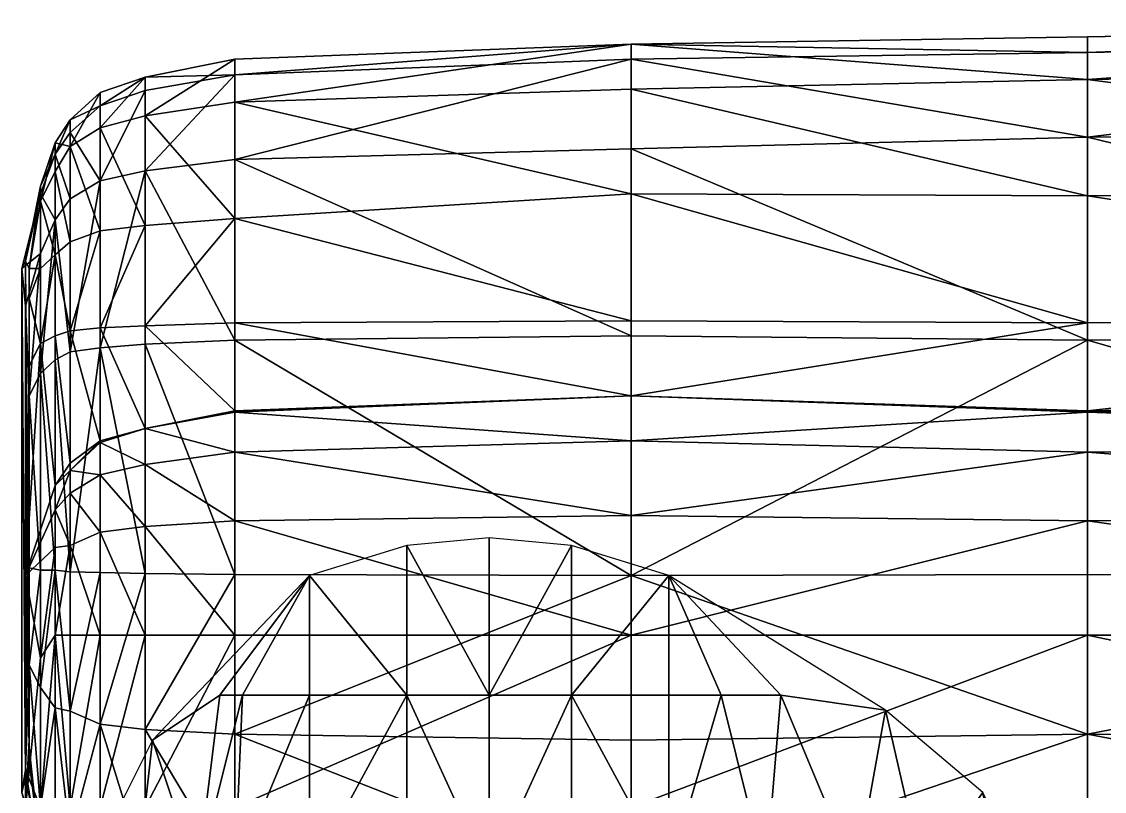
# Model space of a CAD drawing. Extents: x -0.706 to 0.004, y -0.514 to 0.451.
# Drawn here: x -0.7056 to -0.4759, y 0.2876 to 0.4508 of the extents above; entities that cross this region are included whole.
import ezdxf

# ---------------------------------------------------------------- set-up
doc = ezdxf.new("R2010")
doc.units = 0
doc.layers.get('0').update_dxf_attribs({"linetype": 'CONTINUOUS'})

msp = doc.modelspace()

# ---------------------------------------------------------------- meshes
at = {"color": 0, "linetype": 'BYBLOCK'}
mesh = msp.add_polyface(dxfattribs=at)
corners = [(-0.47942, 0.42637, 0.50075), (-0.30639, 0.44767, 0.47149), (-0.47942, 0.44434, 0.47047), (-0.30639, 0.42862, 0.50324), (-0.30639, 0.38417, 0.52546), (-0.47942, 0.38329, 0.52249), (-0.30639, 0.33337, 0.52864), (-0.30639, 0.38735, 0.38259), (-0.47942, 0.41388, 0.39527), (-0.30639, 0.41592, 0.39211), (-0.47942, 0.38695, 0.38576), (-0.47942, 0.3683, 0.38576), (-0.30639, 0.37147, 0.38259), (-0.47942, 0.3683, 0.38259), (-0.30639, 0.45085, 0.43656), (-0.47942, 0.43855, 0.41024), (-0.47942, 0.44764, 0.43692), (-0.30639, 0.44132, 0.40799), (-0.30639, 0.37147, 0.32226), (-0.47942, 0.3683, 0.32226), (-0.47942, 0.3683, 0.25559), (-0.30639, 0.37147, 0.1905), (-0.47942, 0.3683, 0.1905), (-0.30639, 0.37147, 0.25559), (-0.47942, 0.3683, 0.09525), (-0.57626, 0.37147, 0.13335), (-0.47942, 0.3683, 0.13335), (-0.30639, 0.37147, 0.13335), (-0.30639, 0.37147, 0.09525), (-0.47942, 0.36799, 0.01754), (-0.57626, 0.37147, 0.05715), (-0.47942, 0.3683, 0.05715), (-0.30639, 0.36195, 0.00556), (-0.47942, 0.3595, 0.00574), (-0.30639, 0.37147, 0.01746), (-0.30639, 0.37147, 0.05715), (-0.57626, 0.37147, 0.09525), (-0.57626, 0.37147, 0.1905), (-0.57626, 0.37147, 0.25559)]
mesh.append_faces([[corners[k] for k in face] for face in [(12, 13, 11)]], dxfattribs={"color": 0})
mesh.append_faces([[corners[k] for k in face] for face in [(14, 15, 16), (2, 14, 16), (28, 31, 24), (31, 36, 24)]], dxfattribs={"vtx0": -1, "color": 0})
mesh.append_faces([[corners[k] for k in face] for face in [(0, 1, 2), (3, 1, 0), (0, 4, 3), (5, 4, 0), (11, 7, 12), (15, 9, 8), (13, 18, 19), (20, 21, 22), (24, 25, 26), (29, 30, 31), (29, 32, 33), (34, 32, 29), (22, 27, 26), (19, 23, 20)]], dxfattribs={"vtx0": -1, "vtx1": -1, "color": 0})
mesh.append_faces([[corners[k] for k in face] for face in [(5, 6, 4), (7, 8, 9), (14, 17, 15), (17, 9, 15), (1, 14, 2), (20, 23, 21), (28, 24, 27), (35, 31, 28), (22, 21, 27), (19, 18, 23)]], dxfattribs={"vtx0": -1, "vtx1": -1, "vtx2": -1, "color": 0})
mesh.append_faces([[corners[k] for k in face] for face in [(27, 24, 26), (35, 29, 31), (38, 19, 20)]], dxfattribs={"vtx0": -1, "vtx2": -1, "color": 0})
mesh.append_faces([[corners[k] for k in face] for face in [(10, 7, 11)]], dxfattribs={"vtx1": -1, "color": 0})
mesh.append_faces([[corners[k] for k in face] for face in [(13, 12, 18), (34, 29, 35), (22, 26, 37)]], dxfattribs={"vtx1": -1, "vtx2": -1, "color": 0})
mesh.append_faces([[corners[k] for k in face] for face in [(7, 10, 8)]], dxfattribs={"vtx2": -1, "color": 0})
mesh = msp.add_polyface(dxfattribs=at)
corners = [(-0.6604, 0.42161, 0.50075), (-0.57626, 0.38417, 0.52546), (-0.57626, 0.42386, 0.50324), (-0.6604, 0.38329, 0.52249), (-0.57626, 0.44291, 0.47149), (-0.6604, 0.43957, 0.47047), (-0.6604, 0.29966, 0.51914), (-0.57626, 0.33337, 0.52864), (-0.6604, 0.33356, 0.52496), (-0.6604, 0.40911, 0.39527), (-0.57626, 0.38735, 0.38259), (-0.6604, 0.38695, 0.38576), (-0.57626, 0.41434, 0.39211), (-0.57626, 0.37147, 0.38259), (-0.6604, 0.3683, 0.38576), (-0.6604, 0.43379, 0.41024), (-0.57626, 0.43656, 0.40799), (-0.57626, 0.44609, 0.43656), (-0.6604, 0.44288, 0.43692), (-0.6604, 0.3683, 0.32226), (-0.57626, 0.37147, 0.32226), (-0.57626, 0.37147, 0.25559), (-0.6604, 0.3683, 0.1905), (-0.6604, 0.3683, 0.25559), (-0.57626, 0.37147, 0.1905), (-0.57626, 0.37147, 0.13335), (-0.6604, 0.3683, 0.09525), (-0.6604, 0.3683, 0.13335), (-0.67945, 0.36457, 0.13335), (-0.6604, 0.3595, 0.00574), (-0.6604, 0.36799, 0.01754), (-0.57626, 0.36195, 0.00556), (-0.67945, 0.36457, 0.01763), (-0.57626, 0.37147, 0.05715), (-0.6604, 0.3683, 0.05715), (-0.57626, 0.37147, 0.09525), (-0.67945, 0.36457, 0.09525), (-0.67945, 0.36457, 0.1905), (-0.6604, 0.32067, -0.01032), (-0.6604, 0.34494, -0.00731), (-0.57626, 0.32067, -0.01032), (-0.67945, 0.34376, -0.00728), (-0.57626, 0.34607, -0.00714), (-0.67945, 0.35689, 0.00592), (-0.67945, 0.36457, 0.32226)]
mesh.append_faces([[corners[k] for k in face] for face in [(13, 19, 14), (29, 32, 30), (32, 34, 30), (38, 41, 39), (29, 42, 39)]], dxfattribs={"vtx0": -1, "color": 0})
mesh.append_faces([[corners[k] for k in face] for face in [(0, 1, 2), (7, 3, 8), (14, 11, 13), (17, 15, 18), (18, 5, 17), (27, 37, 22), (23, 44, 19)]], dxfattribs={"vtx0": -1, "vtx1": -1, "color": 0})
mesh.append_faces([[corners[k] for k in face] for face in [(3, 1, 0), (0, 4, 5), (7, 1, 3), (9, 12, 10), (12, 15, 16), (9, 15, 12), (17, 16, 15), (13, 20, 19), (17, 5, 4), (21, 24, 22)]], dxfattribs={"vtx0": -1, "vtx1": -1, "vtx2": -1, "color": 0})
mesh.append_faces([[corners[k] for k in face] for face in [(6, 7, 8), (9, 10, 11), (13, 11, 10), (21, 22, 23), (25, 26, 27), (28, 27, 26), (33, 30, 34), (43, 29, 39)]], dxfattribs={"vtx0": -1, "vtx2": -1, "color": 0})
mesh.append_faces([[corners[k] for k in face] for face in [(26, 35, 34), (38, 39, 40)]], dxfattribs={"vtx1": -1, "color": 0})
mesh.append_faces([[corners[k] for k in face] for face in [(0, 2, 4), (29, 30, 31), (27, 22, 25), (23, 19, 21)]], dxfattribs={"vtx1": -1, "vtx2": -1, "color": 0})
mesh.append_faces([[corners[k] for k in face] for face in [(36, 26, 34)]], dxfattribs={"vtx2": -1, "color": 0})
mesh = msp.add_polyface(dxfattribs=at)
corners = [(-0.57626, 0.42386, 0.50324), (-0.47942, 0.38329, 0.52249), (-0.47942, 0.42637, 0.50075), (-0.57626, 0.38417, 0.52546), (-0.57626, 0.44291, 0.47149), (-0.47942, 0.44434, 0.47047), (-0.57626, 0.33337, 0.52864), (-0.47942, 0.29966, 0.51914), (-0.47942, 0.33356, 0.52496), (-0.47942, 0.38695, 0.38576), (-0.57626, 0.41434, 0.39211), (-0.47942, 0.41388, 0.39527), (-0.57626, 0.38735, 0.38259), (-0.47942, 0.3683, 0.38259), (-0.57626, 0.37147, 0.38259), (-0.47942, 0.3683, 0.38576), (-0.57626, 0.43656, 0.40799), (-0.47942, 0.43855, 0.41024), (-0.57626, 0.44609, 0.43656), (-0.47942, 0.44764, 0.43692), (-0.57626, 0.37147, 0.32226), (-0.47942, 0.3683, 0.32226), (-0.57626, 0.37147, 0.1905), (-0.47942, 0.3683, 0.25559), (-0.47942, 0.3683, 0.1905), (-0.57626, 0.37147, 0.25559), (-0.47942, 0.3683, 0.09525), (-0.57626, 0.37147, 0.09525), (-0.57626, 0.37147, 0.13335), (-0.6604, 0.3683, 0.09525), (-0.57626, 0.36195, 0.00556), (-0.57626, 0.37147, 0.01746), (-0.47942, 0.36799, 0.01754), (-0.6604, 0.36799, 0.01754), (-0.57626, 0.37147, 0.05715), (-0.47942, 0.3683, 0.05715), (-0.6604, 0.3683, 0.05715), (-0.47942, 0.3683, 0.13335), (-0.6604, 0.3683, 0.1905), (-0.57626, 0.32067, -0.01032), (-0.57626, 0.34607, -0.00714), (-0.47942, 0.34494, -0.00731), (-0.6604, 0.34494, -0.00731), (-0.47942, 0.3595, 0.00574), (-0.6604, 0.3595, 0.00574), (-0.6604, 0.3683, 0.32226)]
mesh.append_faces([[corners[k] for k in face] for face in [(13, 14, 15)]], dxfattribs={"color": 0})
mesh.append_faces([[corners[k] for k in face] for face in [(0, 1, 2), (6, 7, 8), (14, 9, 15), (17, 18, 19), (18, 5, 19)]], dxfattribs={"vtx0": -1, "color": 0})
mesh.append_faces([[corners[k] for k in face] for face in [(9, 10, 11), (12, 10, 9)]], dxfattribs={"vtx0": -1, "vtx1": -1, "color": 0})
mesh.append_faces([[corners[k] for k in face] for face in [(0, 3, 1), (6, 1, 3), (16, 11, 10), (16, 18, 17), (18, 4, 5), (25, 23, 22), (35, 34, 27), (34, 36, 27), (28, 22, 37), (28, 38, 22), (43, 40, 30), (44, 30, 40), (20, 21, 25), (25, 45, 20)]], dxfattribs={"vtx0": -1, "vtx1": -1, "vtx2": -1, "color": 0})
mesh.append_faces([[corners[k] for k in face] for face in [(4, 2, 5), (4, 0, 2), (14, 12, 9), (16, 17, 11), (20, 13, 21), (22, 23, 24), (28, 27, 29), (30, 31, 32), (30, 33, 31), (34, 31, 33), (39, 40, 41), (39, 42, 40)]], dxfattribs={"vtx0": -1, "vtx2": -1, "color": 0})
mesh.append_faces([[corners[k] for k in face] for face in [(14, 13, 20), (26, 27, 28), (32, 31, 34)]], dxfattribs={"vtx1": -1, "vtx2": -1, "color": 0})
mesh.append_faces([[corners[k] for k in face] for face in [(6, 8, 1)]], dxfattribs={"vtx2": -1, "color": 0})
mesh = msp.add_polyface(dxfattribs=at)
corners = [(-0.6604, 0.38329, 0.52249), (-0.67945, 0.41919, 0.49834), (-0.67945, 0.3824, 0.51909), (-0.6604, 0.42161, 0.50075), (-0.6604, 0.33356, 0.52496), (-0.68898, 0.38167, 0.51599), (-0.68898, 0.41705, 0.49579), (-0.67945, 0.33378, 0.52198), (-0.6604, 0.43957, 0.47047), (-0.67945, 0.43622, 0.46939), (-0.68898, 0.433, 0.46819), (-0.6604, 0.3683, 0.38576), (-0.6604, 0.3683, 0.38259), (-0.67945, 0.36457, 0.38259), (-0.67945, 0.38631, 0.38952), (-0.6604, 0.38695, 0.38576), (-0.67945, 0.36457, 0.38952), (-0.6604, 0.40911, 0.39527), (-0.67945, 0.40764, 0.39812), (-0.67945, 0.43084, 0.41258), (-0.6604, 0.43379, 0.41024), (-0.68898, 0.38591, 0.39211), (-0.68898, 0.4065, 0.40085), (-0.68898, 0.36195, 0.392), (-0.6604, 0.44288, 0.43692), (-0.67945, 0.43906, 0.43734), (-0.68898, 0.42829, 0.41452), (-0.68898, 0.43582, 0.4377), (-0.6604, 0.3683, 0.32226), (-0.67945, 0.36457, 0.32226), (-0.6604, 0.3683, 0.1905), (-0.67945, 0.36457, 0.1905), (-0.6604, 0.3683, 0.25559), (-0.67945, 0.36457, 0.13335), (-0.6604, 0.3683, 0.09525), (-0.67945, 0.36457, 0.09525), (-0.67945, 0.36457, 0.01763), (-0.67945, 0.36457, 0.05715), (-0.6604, 0.3683, 0.05715), (-0.6604, 0.3683, 0.13335), (-0.67945, 0.36457, 0.25559)]
mesh.append_faces([[corners[k] for k in face] for face in [(1, 9, 6), (14, 17, 15), (14, 16, 21), (25, 26, 27), (28, 29, 12), (30, 31, 32)]], dxfattribs={"vtx0": -1, "vtx1": -1, "color": 0})
mesh.append_faces([[corners[k] for k in face] for face in [(0, 1, 2), (4, 0, 2), (2, 1, 5), (5, 7, 2), (8, 9, 1), (6, 9, 10), (18, 17, 14), (17, 19, 20), (17, 18, 19), (18, 21, 22), (19, 24, 20), (25, 19, 26), (26, 18, 22), (19, 18, 26), (8, 25, 9), (9, 25, 10), (36, 37, 38), (35, 38, 37), (33, 31, 39), (40, 29, 32)]], dxfattribs={"vtx0": -1, "vtx1": -1, "vtx2": -1, "color": 0})
mesh.append_faces([[corners[k] for k in face] for face in [(0, 3, 1), (5, 1, 6), (8, 1, 3), (11, 14, 15), (18, 14, 21), (21, 16, 23), (8, 24, 25), (10, 25, 27), (33, 34, 35)]], dxfattribs={"vtx0": -1, "vtx2": -1, "color": 0})
mesh.append_faces([[corners[k] for k in face] for face in [(11, 12, 13), (11, 16, 14), (25, 24, 19)]], dxfattribs={"vtx1": -1, "vtx2": -1, "color": 0})
mesh = msp.add_polyface(dxfattribs=at)
corners = [(-0.68898, 0.41705, 0.49579), (-0.69532, 0.41329, 0.49194), (-0.69532, 0.38081, 0.50977), (-0.6985, 0.40879, 0.48868), (-0.70167, 0.40164, 0.48101), (-0.70564, 0.39846, 0.46037), (-0.70485, 0.39052, 0.4699), (-0.70167, 0.41434, 0.46355), (-0.69532, 0.42735, 0.46744), (-0.68898, 0.433, 0.46819), (-0.70167, 0.37624, 0.49689), (-0.6985, 0.42275, 0.46542), (-0.70406, 0.39846, 0.44133), (-0.70167, 0.41592, 0.44133), (-0.70167, 0.41275, 0.42545), (-0.70485, 0.40005, 0.44609), (-0.69532, 0.42437, 0.41792), (-0.68898, 0.43582, 0.4377), (-0.68898, 0.42829, 0.41452), (-0.69532, 0.43002, 0.43806), (-0.70167, 0.39846, 0.41751), (-0.70406, 0.39211, 0.43815), (-0.6985, 0.42517, 0.43881), (-0.6985, 0.41907, 0.42051), (-0.6985, 0.4014, 0.40947), (-0.69532, 0.40413, 0.40527), (-0.69532, 0.38528, 0.39846), (-0.68898, 0.4065, 0.40085), (-0.70167, 0.38259, 0.41116)]
mesh.append_faces([[corners[k] for k in face] for face in [(4, 5, 6)]], dxfattribs={"vtx0": -1, "color": 0})
mesh.append_faces([[corners[k] for k in face] for face in [(0, 8, 1), (1, 11, 3), (22, 14, 13), (22, 11, 19), (13, 11, 22)]], dxfattribs={"vtx0": -1, "vtx1": -1, "color": 0})
mesh.append_faces([[corners[k] for k in face] for face in [(4, 7, 5), (0, 9, 8), (7, 3, 11), (1, 8, 11), (12, 13, 14), (16, 17, 18), (20, 12, 14), (22, 23, 14), (22, 16, 23), (24, 25, 26), (25, 27, 26), (27, 16, 18), (27, 25, 16), (20, 24, 28), (25, 23, 16), (24, 23, 25), (24, 14, 23), (24, 20, 14), (9, 19, 8), (19, 11, 8), (7, 11, 13)]], dxfattribs={"vtx0": -1, "vtx1": -1, "vtx2": -1, "color": 0})
mesh.append_faces([[corners[k] for k in face] for face in [(2, 1, 3), (10, 3, 4), (20, 21, 12), (9, 17, 19), (7, 15, 5), (7, 13, 15)]], dxfattribs={"vtx0": -1, "vtx2": -1, "color": 0})
mesh.append_faces([[corners[k] for k in face] for face in [(15, 13, 12)]], dxfattribs={"vtx1": -1, "color": 0})
mesh.append_faces([[corners[k] for k in face] for face in [(0, 1, 2), (4, 3, 7), (19, 17, 16), (22, 19, 16)]], dxfattribs={"vtx1": -1, "vtx2": -1, "color": 0})
mesh = msp.add_polyface(dxfattribs=at)
corners = [(-0.68898, 0.41705, 0.49579), (-0.69532, 0.38081, 0.50977), (-0.68898, 0.38167, 0.51599), (-0.6985, 0.40879, 0.48868), (-0.6985, 0.37912, 0.50669), (-0.70167, 0.37624, 0.49689), (-0.6985, 0.3345, 0.50948), (-0.69532, 0.33413, 0.51269), (-0.70564, 0.39846, 0.46037), (-0.70485, 0.2921, 0.4699), (-0.70485, 0.39052, 0.4699), (-0.70167, 0.3345, 0.50006), (-0.70406, 0.37147, 0.48101), (-0.70167, 0.40164, 0.48101), (-0.70406, 0.29404, 0.44133), (-0.70485, 0.40005, 0.44609), (-0.70406, 0.39846, 0.44133), (-0.70406, 0.39211, 0.43815), (-0.70406, 0.29687, 0.43815), (-0.68898, 0.36195, 0.392), (-0.69532, 0.3556, 0.38259), (-0.69532, 0.35719, 0.39687), (-0.68898, 0.36195, 0.38259), (-0.6985, 0.4014, 0.40947), (-0.69532, 0.38528, 0.39846), (-0.6985, 0.38417, 0.40164), (-0.68898, 0.4065, 0.40085), (-0.68898, 0.38591, 0.39211), (-0.6985, 0.35242, 0.40164), (-0.70167, 0.38259, 0.41116), (-0.70485, 0.33337, 0.41116), (-0.70406, 0.37782, 0.43656), (-0.70167, 0.39846, 0.41751), (-0.69532, 0.3556, 0.32226), (-0.68898, 0.36195, 0.32226), (-0.70485, 0.29051, 0.44609), (-0.69532, 0.3556, 0.1905), (-0.69532, 0.3556, 0.25559), (-0.68898, 0.36195, 0.1905), (-0.69532, 0.3556, 0.09525), (-0.69532, 0.3556, 0.13335), (-0.68898, 0.36195, 0.13335), (-0.68898, 0.35468, 0.00653), (-0.69532, 0.3556, 0.01746), (-0.68898, 0.36159, 0.01749), (-0.69532, 0.3556, 0.05715), (-0.68898, 0.36195, 0.05715), (-0.68898, 0.36195, 0.09525), (-0.68898, 0.36195, 0.25559)]
mesh.append_faces([[corners[k] for k in face] for face in [(42, 43, 44)]], dxfattribs={"vtx0": -1, "color": 0})
mesh.append_faces([[corners[k] for k in face] for face in [(8, 9, 10), (19, 20, 21), (24, 26, 27), (28, 25, 21), (29, 30, 31), (29, 23, 25), (34, 33, 22)]], dxfattribs={"vtx0": -1, "vtx1": -1, "color": 0})
mesh.append_faces([[corners[k] for k in face] for face in [(0, 1, 2), (1, 3, 4), (5, 6, 4), (4, 7, 1), (2, 1, 7), (11, 5, 12), (13, 12, 5), (4, 3, 5), (28, 30, 29), (29, 17, 32), (22, 33, 20), (36, 37, 38), (39, 40, 41), (40, 36, 41), (37, 33, 48)]], dxfattribs={"vtx0": -1, "vtx1": -1, "vtx2": -1, "color": 0})
mesh.append_faces([[corners[k] for k in face] for face in [(14, 15, 16), (23, 24, 25), (21, 25, 24), (19, 24, 27), (28, 29, 25), (45, 44, 43), (45, 46, 44), (45, 39, 47)]], dxfattribs={"vtx0": -1, "vtx2": -1, "color": 0})
mesh.append_faces([[corners[k] for k in face] for face in [(16, 17, 18), (19, 22, 20), (19, 21, 24), (8, 15, 35)]], dxfattribs={"vtx1": -1, "vtx2": -1, "color": 0})
mesh.append_faces([[corners[k] for k in face] for face in [(13, 10, 12), (29, 31, 17)]], dxfattribs={"vtx2": -1, "color": 0})
mesh = msp.add_polyface(dxfattribs=at)
corners = [(-0.70167, 0.30956, 0.4953), (-0.6985, 0.3345, 0.50948), (-0.70167, 0.3345, 0.50006), (-0.69532, 0.30459, 0.50862), (-0.69532, 0.33413, 0.51269), (-0.68898, 0.33396, 0.51865), (-0.70564, 0.28734, 0.46037), (-0.70485, 0.2921, 0.4699), (-0.70564, 0.39846, 0.46037), (-0.70406, 0.37147, 0.48101), (-0.70406, 0.31432, 0.4826), (-0.70406, 0.33496, 0.48419), (-0.70485, 0.29051, 0.44609), (-0.70485, 0.40005, 0.44609), (-0.70406, 0.29404, 0.44133), (-0.70406, 0.29845, 0.43656), (-0.70406, 0.29687, 0.43815), (-0.70406, 0.37782, 0.43656), (-0.70406, 0.39846, 0.44133), (-0.70485, 0.33337, 0.38259), (-0.70485, 0.33337, 0.40323), (-0.6985, 0.35242, 0.40164), (-0.70485, 0.33337, 0.41116), (-0.70485, 0.28416, 0.4064), (-0.6985, 0.35242, 0.38259), (-0.70485, 0.33337, 0.32226), (-0.70485, 0.28416, 0.38259), (-0.70485, 0.28416, 0.25559), (-0.70485, 0.33337, 0.25559), (-0.70485, 0.33337, 0.1905), (-0.6985, 0.35242, 0.1905), (-0.70485, 0.33337, 0.13335), (-0.6985, 0.35242, 0.09525), (-0.70485, 0.33337, 0.09525), (-0.70485, 0.28416, 0.09525), (-0.70485, 0.33337, 0.02699), (-0.6985, 0.34729, 0.0088), (-0.6985, 0.33931, 0.00407), (-0.70167, 0.31591, 0.01905), (-0.6985, 0.32067, 0.00159), (-0.70485, 0.33337, 0.05715), (-0.6985, 0.35242, 0.01905), (-0.70485, 0.28416, 0.05715), (-0.6985, 0.35242, 0.05715), (-0.70485, 0.28416, 0.1905), (-0.68898, 0.32067, -0.00794), (-0.69532, 0.33972), (-0.68898, 0.34252, -0.00479), (-0.69532, 0.32067, -0.00159), (-0.6985, 0.35242, 0.32226), (-0.70485, 0.28416, 0.32226)]
mesh.append_faces([[corners[k] for k in face] for face in [(31, 32, 33), (35, 36, 37), (40, 41, 35)]], dxfattribs={"vtx0": -1, "color": 0})
mesh.append_faces([[corners[k] for k in face] for face in [(12, 13, 14), (17, 22, 15), (33, 43, 40), (45, 46, 47)]], dxfattribs={"vtx0": -1, "vtx1": -1, "color": 0})
mesh.append_faces([[corners[k] for k in face] for face in [(2, 10, 0), (22, 20, 23), (48, 46, 45), (46, 48, 39)]], dxfattribs={"vtx0": -1, "vtx1": -1, "vtx2": -1, "color": 0})
mesh.append_faces([[corners[k] for k in face] for face in [(0, 1, 2), (3, 4, 1), (9, 7, 10), (18, 16, 14), (24, 25, 19), (26, 19, 25), (8, 12, 6), (27, 28, 29), (37, 38, 35), (42, 40, 35), (44, 29, 31), (30, 31, 29), (46, 39, 37), (49, 28, 25), (50, 25, 28)]], dxfattribs={"vtx0": -1, "vtx2": -1, "color": 0})
mesh.append_faces([[corners[k] for k in face] for face in [(15, 16, 17), (33, 34, 31)]], dxfattribs={"vtx1": -1, "color": 0})
mesh.append_faces([[corners[k] for k in face] for face in [(5, 4, 3), (6, 7, 8), (19, 20, 21), (21, 20, 22), (29, 28, 30), (33, 40, 34)]], dxfattribs={"vtx1": -1, "vtx2": -1, "color": 0})
mesh.append_faces([[corners[k] for k in face] for face in [(10, 11, 9), (2, 11, 10), (37, 39, 38)]], dxfattribs={"vtx2": -1, "color": 0})
mesh = msp.add_polyface(dxfattribs=at)
corners = [(-0.70167, 0.3345, 0.50006), (-0.6985, 0.3345, 0.50948), (-0.70167, 0.37624, 0.49689), (-0.69532, 0.33413, 0.51269), (-0.6985, 0.37912, 0.50669), (-0.68898, 0.38167, 0.51599), (-0.68898, 0.33396, 0.51865), (-0.70406, 0.37147, 0.48101), (-0.70485, 0.39052, 0.4699), (-0.70485, 0.2921, 0.4699), (-0.70406, 0.33496, 0.48419), (-0.70406, 0.37782, 0.43656), (-0.70406, 0.29687, 0.43815), (-0.70406, 0.39211, 0.43815), (-0.70485, 0.33337, 0.38259), (-0.6985, 0.35242, 0.40164), (-0.6985, 0.35242, 0.38259), (-0.69532, 0.35719, 0.39687), (-0.69532, 0.3556, 0.38259), (-0.6985, 0.35242, 0.32226), (-0.70485, 0.33337, 0.32226), (-0.69532, 0.3556, 0.32226), (-0.6985, 0.35242, 0.1905), (-0.70485, 0.33337, 0.25559), (-0.6985, 0.35242, 0.25559), (-0.69532, 0.3556, 0.1905), (-0.69532, 0.3556, 0.25559), (-0.70485, 0.33337, 0.13335), (-0.6985, 0.35242, 0.13335), (-0.6985, 0.35242, 0.09525), (-0.69532, 0.3556, 0.13335), (-0.69532, 0.3556, 0.09525), (-0.70485, 0.33337, 0.02699), (-0.6985, 0.35242, 0.01905), (-0.6985, 0.34729, 0.0088), (-0.69532, 0.35084, 0.00714), (-0.69532, 0.3556, 0.01746), (-0.68898, 0.35468, 0.00653), (-0.69532, 0.33972), (-0.6985, 0.33931, 0.00407), (-0.70485, 0.33337, 0.05715), (-0.6985, 0.35242, 0.05715), (-0.69532, 0.3556, 0.05715), (-0.70485, 0.33337, 0.09525), (-0.68898, 0.34252, -0.00479)]
mesh.append_faces([[corners[k] for k in face] for face in [(0, 7, 10), (17, 16, 15), (36, 34, 33), (31, 41, 29)]], dxfattribs={"vtx0": -1, "color": 0})
mesh.append_faces([[corners[k] for k in face] for face in [(11, 12, 13), (19, 20, 16), (22, 23, 24), (29, 30, 31), (28, 30, 29), (28, 27, 22), (24, 23, 19), (19, 26, 24)]], dxfattribs={"vtx0": -1, "vtx1": -1, "color": 0})
mesh.append_faces([[corners[k] for k in face] for face in [(17, 18, 16), (21, 16, 18), (25, 24, 26), (35, 36, 37), (36, 35, 34), (38, 34, 35), (36, 41, 42), (31, 42, 41), (25, 30, 28), (19, 21, 26)]], dxfattribs={"vtx0": -1, "vtx1": -1, "vtx2": -1, "color": 0})
mesh.append_faces([[corners[k] for k in face] for face in [(5, 3, 6), (14, 15, 16), (27, 28, 29), (32, 33, 34), (40, 41, 33), (25, 28, 22), (35, 44, 38), (35, 37, 44)]], dxfattribs={"vtx0": -1, "vtx2": -1, "color": 0})
mesh.append_faces([[corners[k] for k in face] for face in [(39, 34, 38), (33, 41, 36)]], dxfattribs={"vtx1": -1, "color": 0})
mesh.append_faces([[corners[k] for k in face] for face in [(0, 1, 2), (1, 3, 4), (7, 8, 9), (19, 16, 21), (22, 24, 25)]], dxfattribs={"vtx1": -1, "vtx2": -1, "color": 0})
mesh.append_faces([[corners[k] for k in face] for face in [(43, 29, 41)]], dxfattribs={"vtx2": -1, "color": 0})
mesh = msp.add_polyface(dxfattribs=at)
corners = [(-0.6604, 0.33356, 0.52496), (-0.67945, 0.33378, 0.52198), (-0.67945, 0.30067, 0.51646), (-0.67945, 0.3824, 0.51909), (-0.68898, 0.33396, 0.51865), (-0.68898, 0.38167, 0.51599), (-0.68898, 0.30179, 0.5131), (-0.6604, 0.3683, 0.38576), (-0.67945, 0.36457, 0.38259), (-0.67945, 0.36457, 0.38952), (-0.68898, 0.36195, 0.38259), (-0.68898, 0.36195, 0.392), (-0.6604, 0.3683, 0.38259), (-0.67945, 0.36457, 0.32226), (-0.68898, 0.36195, 0.32226), (-0.68898, 0.36195, 0.25559), (-0.68898, 0.36195, 0.1905), (-0.69532, 0.3556, 0.25559), (-0.6604, 0.3683, 0.25559), (-0.67945, 0.36457, 0.1905), (-0.67945, 0.36457, 0.25559), (-0.68898, 0.36195, 0.13335), (-0.68898, 0.36195, 0.09525), (-0.69532, 0.3556, 0.09525), (-0.67945, 0.36457, 0.13335), (-0.67945, 0.36457, 0.09525), (-0.67945, 0.35689, 0.00592), (-0.68898, 0.36159, 0.01749), (-0.67945, 0.36457, 0.01763), (-0.68898, 0.35468, 0.00653), (-0.6604, 0.3595, 0.00574), (-0.68898, 0.36195, 0.05715), (-0.67945, 0.36457, 0.05715), (-0.69532, 0.3556, 0.05715), (-0.69532, 0.3556, 0.1905), (-0.67945, 0.32067, -0.01032), (-0.68898, 0.34252, -0.00479), (-0.67945, 0.34376, -0.00728), (-0.68898, 0.32067, -0.00794), (-0.6604, 0.32067, -0.01032), (-0.6604, 0.34494, -0.00731), (-0.69532, 0.3556, 0.32226)]
mesh.append_faces([[corners[k] for k in face] for face in [(25, 31, 22)]], dxfattribs={"vtx0": -1, "color": 0})
mesh.append_faces([[corners[k] for k in face] for face in [(0, 3, 1), (7, 8, 9), (10, 13, 14), (15, 19, 16), (16, 24, 21), (35, 37, 39), (29, 37, 36), (14, 20, 15)]], dxfattribs={"vtx0": -1, "vtx1": -1, "color": 0})
mesh.append_faces([[corners[k] for k in face] for face in [(10, 9, 8), (12, 13, 8), (10, 8, 13), (18, 19, 20), (15, 20, 19), (26, 28, 30), (28, 31, 32), (32, 31, 25), (16, 19, 24), (26, 37, 29), (14, 13, 20)]], dxfattribs={"vtx0": -1, "vtx1": -1, "vtx2": -1, "color": 0})
mesh.append_faces([[corners[k] for k in face] for face in [(6, 1, 4), (24, 22, 21), (26, 27, 28), (26, 29, 27), (35, 36, 37), (35, 38, 36), (26, 40, 37)]], dxfattribs={"vtx0": -1, "vtx2": -1, "color": 0})
mesh.append_faces([[corners[k] for k in face] for face in [(27, 31, 28)]], dxfattribs={"vtx1": -1, "color": 0})
mesh.append_faces([[corners[k] for k in face] for face in [(0, 1, 2), (4, 1, 5), (15, 16, 17), (25, 22, 24), (22, 31, 33), (16, 21, 34), (14, 15, 41)]], dxfattribs={"vtx1": -1, "vtx2": -1, "color": 0})
mesh.append_faces([[corners[k] for k in face] for face in [(10, 11, 9), (21, 22, 23)]], dxfattribs={"vtx2": -1, "color": 0})
mesh = msp.add_polyface(dxfattribs=at)
corners = [(-0.47942, 0.25051, 0.48253), (-0.30639, 0.2667, 0.50324), (-0.47942, 0.26888, 0.50057), (-0.30639, 0.24765, 0.48419), (-0.30639, 0.24028, 0.45273), (-0.47942, 0.24308, 0.45215), (-0.47942, 0.29966, 0.51914), (-0.30639, 0.29845, 0.52229), (-0.30639, 0.33337, 0.52864), (-0.47942, 0.33356, 0.52496), (-0.47942, 0.38329, 0.52249), (-0.47942, 0.23852, 0.4108), (-0.30639, 0.23495, 0.38259), (-0.30639, 0.23495, 0.41116), (-0.47942, 0.23812, 0.38259), (-0.30639, 0.23495, 0.32226), (-0.47942, 0.23812, 0.32226), (-0.47942, 0.23812, 0.25559), (-0.30639, 0.23495, 0.1905), (-0.30639, 0.23495, 0.25559), (-0.47942, 0.23812, 0.1905), (-0.57626, 0.23812, 0.09684), (-0.47942, 0.24126, 0.09646), (-0.47942, 0.23812, 0.13335), (-0.30639, 0.23812, 0.09684), (-0.30639, 0.23495, 0.13335), (-0.47942, 0.24022, 0.095), (-0.57626, 0.36195, 0.00556), (-0.47942, 0.36799, 0.01754), (-0.47942, 0.3595, 0.00574), (-0.57626, 0.23495, 0.13335), (-0.57626, 0.32067, -0.01032), (-0.47942, 0.34494, -0.00731), (-0.47942, 0.32067, -0.01032), (-0.47942, 0.28416, -0.01032), (-0.57626, 0.28416, -0.01032), (-0.30639, 0.28416, -0.01032), (-0.30639, 0.32067, -0.01032), (-0.30639, 0.34607, -0.00714), (-0.30639, 0.36195, 0.00556), (-0.57626, 0.34607, -0.00714), (-0.57626, 0.23495, 0.25559)]
mesh.append_faces([[corners[k] for k in face] for face in [(24, 22, 26)]], dxfattribs={"color": 0})
mesh.append_faces([[corners[k] for k in face] for face in [(6, 8, 9), (31, 32, 33), (32, 37, 33)]], dxfattribs={"vtx0": -1, "color": 0})
mesh.append_faces([[corners[k] for k in face] for face in [(0, 1, 2), (5, 4, 0), (11, 12, 13), (14, 12, 11), (16, 15, 14), (11, 13, 5), (20, 18, 17), (23, 25, 20), (38, 37, 32), (17, 19, 16)]], dxfattribs={"vtx0": -1, "vtx1": -1, "color": 0})
mesh.append_faces([[corners[k] for k in face] for face in [(3, 1, 0), (0, 4, 3), (6, 1, 7), (7, 8, 6), (14, 15, 12), (5, 13, 4), (17, 18, 19), (23, 24, 25), (20, 25, 18), (34, 35, 33), (36, 34, 33), (38, 29, 39), (16, 19, 15)]], dxfattribs={"vtx0": -1, "vtx1": -1, "vtx2": -1, "color": 0})
mesh.append_faces([[corners[k] for k in face] for face in [(27, 28, 29), (30, 23, 20), (36, 33, 37), (41, 17, 16)]], dxfattribs={"vtx0": -1, "vtx2": -1, "color": 0})
mesh.append_faces([[corners[k] for k in face] for face in [(2, 1, 6), (9, 8, 10), (22, 24, 23), (32, 40, 29)]], dxfattribs={"vtx1": -1, "color": 0})
mesh.append_faces([[corners[k] for k in face] for face in [(21, 22, 23), (38, 32, 29)]], dxfattribs={"vtx2": -1, "color": 0})
mesh = msp.add_polyface(dxfattribs=at)
corners = [(-0.62389, 0.26987, 0.53975), (-0.60642, 0.26987, 0.54134), (-0.62389, 0.30797, 0.53181), (-0.60642, 0.30797, 0.5334), (-0.64453, 0.26987, 0.53658), (-0.64453, 0.30797, 0.53022), (-0.6604, 0.26987, 0.53181), (-0.65881, 0.30797, 0.52864), (-0.62389, 0.33972, 0.52826), (-0.60642, 0.34131, 0.52808), (-0.64453, 0.33337, 0.52705), (-0.62389, 0.22225, 0.55562), (-0.60642, 0.22225, 0.55721), (-0.64453, 0.22225, 0.55245), (-0.66199, 0.22225, 0.5461), (-0.6731, 0.22225, 0.53658), (-0.66834, 0.26987, 0.52705), (-0.6858, 0.28257, 0.50959), (-0.68104, 0.26987, 0.52229), (-0.67786, 0.29845, 0.51435), (-0.68739, 0.26987, 0.51276), (-0.68898, 0.2667, 0.50006), (-0.69374, 0.23971, 0.45244), (-0.69532, 0.22225, 0.48736), (-0.69215, 0.24765, 0.48419), (-0.69691, 0.22225, 0.45244), (-0.69215, 0.22225, 0.51276), (-0.66358, 0.30797, 0.51753), (-0.68421, 0.22225, 0.52705), (-0.69532, 0.23336, 0.38894), (-0.69691, 0.22225, 0.38894), (-0.67945, 0.24522, 0.09596), (-0.69056, 0.22225, 0.27781), (-0.68898, 0.23336, 0.27781), (-0.67945, 0.24309, 0.09255), (-0.67945, 0.22701, 0.09818)]
mesh.append_faces([[corners[k] for k in face] for face in [(8, 3, 9), (17, 18, 19), (31, 32, 33)]], dxfattribs={"vtx0": -1, "color": 0})
mesh.append_faces([[corners[k] for k in face] for face in [(3, 2, 1), (10, 2, 8), (22, 23, 24), (18, 20, 28), (28, 16, 18), (29, 25, 22), (35, 32, 34)]], dxfattribs={"vtx0": -1, "vtx1": -1, "color": 0})
mesh.append_faces([[corners[k] for k in face] for face in [(0, 1, 2), (4, 2, 5), (0, 2, 4), (6, 5, 7), (6, 4, 5), (8, 2, 3), (7, 5, 10), (10, 5, 2), (1, 0, 11), (13, 11, 0), (0, 4, 13), (4, 14, 13), (6, 14, 4), (6, 15, 14), (6, 16, 15), (17, 20, 18), (22, 25, 23), (26, 24, 23), (21, 26, 20), (16, 7, 27), (6, 7, 16), (28, 20, 26), (19, 16, 27), (10, 27, 7), (15, 16, 28), (29, 30, 25), (29, 32, 30)]], dxfattribs={"vtx0": -1, "vtx1": -1, "vtx2": -1, "color": 0})
mesh.append_faces([[corners[k] for k in face] for face in [(11, 12, 1), (27, 10, 19)]], dxfattribs={"vtx0": -1, "vtx2": -1, "color": 0})
mesh.append_faces([[corners[k] for k in face] for face in [(17, 21, 20), (21, 24, 26), (19, 18, 16), (31, 34, 32)]], dxfattribs={"vtx1": -1, "vtx2": -1, "color": 0})
mesh.append_faces([[corners[k] for k in face] for face in [(29, 33, 32)]], dxfattribs={"vtx2": -1, "color": 0})
mesh = msp.add_polyface(dxfattribs=at)
corners = [(-0.60642, 0.26987, 0.54134), (-0.58896, 0.26987, 0.53975), (-0.58896, 0.30797, 0.53181), (-0.60642, 0.30797, 0.5334), (-0.56832, 0.26987, 0.53658), (-0.56832, 0.30797, 0.53022), (-0.55721, 0.30797, 0.52864), (-0.54769, 0.26987, 0.53181), (-0.58896, 0.33972, 0.52826), (-0.60642, 0.34131, 0.52808), (-0.56832, 0.33337, 0.52864), (-0.58896, 0.22225, 0.55562), (-0.56832, 0.22225, 0.55245), (-0.60642, 0.22225, 0.55721), (-0.54769, 0.22225, 0.5461), (-0.52864, 0.22225, 0.53658), (-0.52864, 0.26987, 0.52705), (-0.51435, 0.26987, 0.52229), (-0.50165, 0.28734, 0.51276), (-0.52229, 0.3048, 0.52229), (-0.49848, 0.26987, 0.51276), (-0.49212, 0.2667, 0.50324), (-0.48101, 0.22225, 0.48736), (-0.47466, 0.23971, 0.45244), (-0.4826, 0.25082, 0.48736), (-0.47308, 0.22225, 0.45244), (-0.49371, 0.22225, 0.51276), (-0.50959, 0.22225, 0.52705), (-0.54451, 0.30797, 0.52387), (-0.47308, 0.22225, 0.41116), (-0.47625, 0.23812, 0.38259), (-0.47466, 0.23812, 0.41116), (-0.47466, 0.22225, 0.38259), (-0.46831, 0.22225, 0.32385), (-0.46831, 0.23812, 0.32067), (-0.4699, 0.1778, 0.41116)]
mesh.append_faces([[corners[k] for k in face] for face in [(3, 8, 9), (22, 23, 24)]], dxfattribs={"vtx0": -1, "color": 0})
mesh.append_faces([[corners[k] for k in face] for face in [(13, 11, 0), (24, 26, 22), (10, 28, 19)]], dxfattribs={"vtx0": -1, "vtx1": -1, "color": 0})
mesh.append_faces([[corners[k] for k in face] for face in [(0, 1, 2), (2, 4, 5), (2, 1, 4), (6, 4, 7), (5, 4, 6), (2, 8, 3), (5, 10, 2), (5, 6, 10), (11, 12, 1), (4, 1, 12), (1, 0, 11), (14, 4, 12), (14, 7, 4), (15, 7, 14), (16, 7, 15), (20, 18, 17), (25, 23, 22), (26, 21, 20), (20, 27, 26), (20, 17, 27), (16, 27, 17), (16, 15, 27), (28, 7, 16), (28, 6, 7), (28, 10, 6), (16, 19, 28), (17, 19, 16), (32, 30, 29), (33, 30, 32), (25, 35, 29), (29, 31, 25)]], dxfattribs={"vtx0": -1, "vtx1": -1, "vtx2": -1, "color": 0})
mesh.append_faces([[corners[k] for k in face] for face in [(2, 3, 0), (2, 10, 8), (17, 18, 19), (29, 30, 31), (25, 31, 23)]], dxfattribs={"vtx0": -1, "vtx2": -1, "color": 0})
mesh.append_faces([[corners[k] for k in face] for face in [(34, 30, 33)]], dxfattribs={"vtx1": -1, "color": 0})
mesh.append_faces([[corners[k] for k in face] for face in [(21, 18, 20), (24, 21, 26)]], dxfattribs={"vtx1": -1, "vtx2": -1, "color": 0})
mesh = msp.add_polyface(dxfattribs=at)
corners = [(-0.6985, 0.30527, 0.50417), (-0.6985, 0.3345, 0.50948), (-0.70167, 0.30956, 0.4953), (-0.69532, 0.30459, 0.50862), (-0.70485, 0.2921, 0.4699), (-0.70167, 0.27305, 0.46831), (-0.70167, 0.28416, 0.48101), (-0.70564, 0.28734, 0.46037), (-0.6985, 0.27851, 0.48811), (-0.6985, 0.26485, 0.47445), (-0.69532, 0.27775, 0.49156), (-0.70406, 0.31432, 0.4826), (-0.70167, 0.27464, 0.44767), (-0.70406, 0.29404, 0.44133), (-0.70406, 0.29687, 0.43815), (-0.70485, 0.29051, 0.44609), (-0.70485, 0.28416, 0.38259), (-0.6985, 0.254, 0.4099), (-0.70485, 0.28416, 0.4064), (-0.70485, 0.33337, 0.40323), (-0.70485, 0.33337, 0.38259), (-0.70406, 0.29845, 0.43656), (-0.70485, 0.33337, 0.41116), (-0.70485, 0.33337, 0.32226), (-0.70485, 0.28416, 0.32226), (-0.6985, 0.254, 0.38259), (-0.70485, 0.28416, 0.25559), (-0.70485, 0.33337, 0.1905), (-0.70485, 0.28416, 0.1905), (-0.6985, 0.254, 0.25559), (-0.70485, 0.33337, 0.13335), (-0.70485, 0.28416, 0.09525), (-0.70485, 0.28416, 0.13335), (-0.6985, 0.25717, 0.09525), (-0.70167, 0.28416, 0.01905), (-0.6985, 0.32067, 0.00159), (-0.6985, 0.28416, 0.00159), (-0.70167, 0.31591, 0.01905), (-0.70485, 0.28416, 0.05715), (-0.70485, 0.33337, 0.02699), (-0.6985, 0.254, 0.07938), (-0.70485, 0.33337, 0.05715), (-0.6985, 0.254, 0.13335), (-0.69532, 0.28416, -0.00159), (-0.70485, 0.33337, 0.25559)]
mesh.append_faces([[corners[k] for k in face] for face in [(16, 17, 18), (33, 32, 31)]], dxfattribs={"vtx0": -1, "color": 0})
mesh.append_faces([[corners[k] for k in face] for face in [(4, 5, 6), (7, 5, 4), (16, 23, 24), (24, 25, 16), (26, 27, 28), (28, 29, 26), (37, 35, 34), (28, 30, 32), (24, 44, 26)]], dxfattribs={"vtx0": -1, "vtx1": -1, "color": 0})
mesh.append_faces([[corners[k] for k in face] for face in [(0, 1, 2), (3, 1, 0), (0, 10, 3), (8, 10, 0), (6, 0, 2), (8, 0, 6), (6, 2, 11), (14, 18, 12), (22, 18, 21), (12, 5, 7)]], dxfattribs={"vtx0": -1, "vtx1": -1, "vtx2": -1, "color": 0})
mesh.append_faces([[corners[k] for k in face] for face in [(6, 11, 4), (12, 13, 14), (12, 15, 13), (16, 19, 20), (12, 7, 15), (30, 31, 32), (34, 35, 36), (38, 39, 37)]], dxfattribs={"vtx0": -1, "vtx2": -1, "color": 0})
mesh.append_faces([[corners[k] for k in face] for face in [(18, 19, 16), (38, 40, 31)]], dxfattribs={"vtx1": -1, "color": 0})
mesh.append_faces([[corners[k] for k in face] for face in [(8, 6, 9), (37, 34, 38), (38, 31, 41), (28, 32, 42), (36, 35, 43), (24, 26, 29)]], dxfattribs={"vtx1": -1, "vtx2": -1, "color": 0})
mesh.append_faces([[corners[k] for k in face] for face in [(14, 21, 18)]], dxfattribs={"vtx2": -1, "color": 0})
mesh = msp.add_polyface(dxfattribs=at)
corners = [(-0.68898, 0.30179, 0.5131), (-0.69532, 0.27775, 0.49156), (-0.68898, 0.27302, 0.49509), (-0.69532, 0.30459, 0.50862), (-0.67945, 0.271, 0.49789), (-0.68898, 0.33396, 0.51865), (-0.68898, 0.25654, 0.47896), (-0.69532, 0.26229, 0.47611), (-0.68898, 0.24515, 0.40995), (-0.69532, 0.25045, 0.3826), (-0.68898, 0.24447, 0.38259), (-0.69532, 0.25064, 0.4099), (-0.68898, 0.24958, 0.45079), (-0.69532, 0.25541, 0.45024), (-0.68898, 0.24447, 0.32226), (-0.69532, 0.25045, 0.32227), (-0.67945, 0.24205, 0.41023), (-0.67945, 0.2465, 0.45137), (-0.68898, 0.24447, 0.25559), (-0.69532, 0.25045, 0.19051), (-0.68898, 0.24447, 0.1905), (-0.69532, 0.25045, 0.2556), (-0.69532, 0.25363, 0.09524), (-0.68898, 0.24584, 0.0903), (-0.68898, 0.24769, 0.09563), (-0.69532, 0.24924, 0.08572), (-0.67945, 0.24522, 0.09596), (-0.69532, 0.25082, 0.13335), (-0.68898, 0.24447, 0.13335), (-0.69532, 0.28416, -0.00159), (-0.68898, 0.32067, -0.00794), (-0.68898, 0.28416, -0.00794), (-0.69532, 0.32067, -0.00159), (-0.67945, 0.32067, -0.01032), (-0.68898, 0.22701, -0.00794), (-0.69532, 0.22701, -0.00159), (-0.6985, 0.32067, 0.00159), (-0.6985, 0.22701, 0.00159), (-0.6985, 0.254, 0.25559)]
mesh.append_faces([[corners[k] for k in face] for face in [(22, 23, 24), (33, 31, 30)]], dxfattribs={"vtx0": -1, "color": 0})
mesh.append_faces([[corners[k] for k in face] for face in [(18, 19, 20), (24, 27, 22)]], dxfattribs={"vtx0": -1, "vtx1": -1, "color": 0})
mesh.append_faces([[corners[k] for k in face] for face in [(0, 3, 1), (2, 4, 0), (5, 3, 0), (2, 7, 6), (2, 1, 7), (8, 9, 10), (8, 11, 9), (12, 13, 11), (14, 9, 15), (12, 17, 6), (12, 7, 13), (12, 6, 7), (18, 21, 19), (28, 19, 27), (29, 34, 35), (29, 35, 37), (15, 21, 18), (15, 38, 21)]], dxfattribs={"vtx0": -1, "vtx1": -1, "vtx2": -1, "color": 0})
mesh.append_faces([[corners[k] for k in face] for face in [(0, 1, 2), (6, 4, 2), (12, 11, 8), (29, 30, 31), (29, 31, 34), (29, 36, 32)]], dxfattribs={"vtx0": -1, "vtx2": -1, "color": 0})
mesh.append_faces([[corners[k] for k in face] for face in [(24, 26, 28)]], dxfattribs={"vtx1": -1, "color": 0})
mesh.append_faces([[corners[k] for k in face] for face in [(14, 10, 9), (8, 16, 12), (25, 23, 22), (24, 28, 27), (28, 20, 19), (32, 30, 29), (18, 14, 15)]], dxfattribs={"vtx1": -1, "vtx2": -1, "color": 0})
mesh.append_faces([[corners[k] for k in face] for face in [(26, 24, 23)]], dxfattribs={"vtx2": -1, "color": 0})
mesh = msp.add_polyface(dxfattribs=at)
corners = [(-0.68898, 0.30179, 0.5131), (-0.67945, 0.271, 0.49789), (-0.67945, 0.30067, 0.51646), (-0.57626, 0.2667, 0.50324), (-0.47942, 0.29966, 0.51914), (-0.57626, 0.29845, 0.52229), (-0.47942, 0.26888, 0.50057), (-0.6604, 0.29966, 0.51914), (-0.6604, 0.26888, 0.50057), (-0.6604, 0.33356, 0.52496), (-0.67945, 0.33378, 0.52198), (-0.57626, 0.24028, 0.45273), (-0.47942, 0.25051, 0.48253), (-0.57626, 0.24765, 0.48419), (-0.47942, 0.24308, 0.45215), (-0.6604, 0.25051, 0.48253), (-0.6604, 0.24308, 0.45215), (-0.67945, 0.25334, 0.48093), (-0.67945, 0.2465, 0.45137), (-0.68898, 0.25654, 0.47896), (-0.57626, 0.33337, 0.52864), (-0.68898, 0.24958, 0.45079), (-0.67945, 0.24205, 0.41023), (-0.67945, 0.24522, 0.09596), (-0.68898, 0.24584, 0.0903), (-0.67945, 0.24309, 0.09255), (-0.68898, 0.24447, 0.13335), (-0.67945, 0.24205, 0.13335), (-0.47942, 0.32067, -0.01032), (-0.57626, 0.28416, -0.01032), (-0.57626, 0.32067, -0.01032), (-0.6604, 0.28416, -0.01032), (-0.6604, 0.32067, -0.01032), (-0.67945, 0.28416, -0.01032), (-0.67945, 0.32067, -0.01032), (-0.68898, 0.28416, -0.00794), (-0.6604, 0.22701, -0.01032), (-0.67945, 0.22701, -0.01032), (-0.68898, 0.22701, -0.00794)]
mesh.append_faces([[corners[k] for k in face] for face in [(30, 31, 32)]], dxfattribs={"vtx0": -1, "color": 0})
mesh.append_faces([[corners[k] for k in face] for face in [(8, 2, 1), (28, 29, 30)]], dxfattribs={"vtx0": -1, "vtx1": -1, "color": 0})
mesh.append_faces([[corners[k] for k in face] for face in [(0, 1, 2), (3, 4, 5), (7, 3, 5), (9, 2, 7), (8, 7, 2), (2, 10, 0), (11, 12, 13), (15, 11, 13), (15, 16, 11), (16, 17, 18), (16, 15, 17), (17, 1, 19), (8, 17, 15), (8, 1, 17), (3, 13, 12), (15, 3, 8), (13, 3, 15), (20, 5, 4), (5, 20, 7), (21, 22, 18), (19, 18, 17), (26, 23, 27), (30, 29, 31), (34, 33, 35), (33, 36, 37), (37, 38, 33)]], dxfattribs={"vtx0": -1, "vtx1": -1, "vtx2": -1, "color": 0})
mesh.append_faces([[corners[k] for k in face] for face in [(7, 8, 3), (11, 14, 12), (3, 12, 6), (23, 24, 25), (33, 32, 31), (33, 31, 36), (33, 38, 35)]], dxfattribs={"vtx0": -1, "vtx2": -1, "color": 0})
mesh.append_faces([[corners[k] for k in face] for face in [(34, 32, 33)]], dxfattribs={"vtx1": -1, "vtx2": -1, "color": 0})
mesh.append_faces([[corners[k] for k in face] for face in [(3, 6, 4)]], dxfattribs={"vtx2": -1, "color": 0})

doc.saveas('drawing.dxf')
